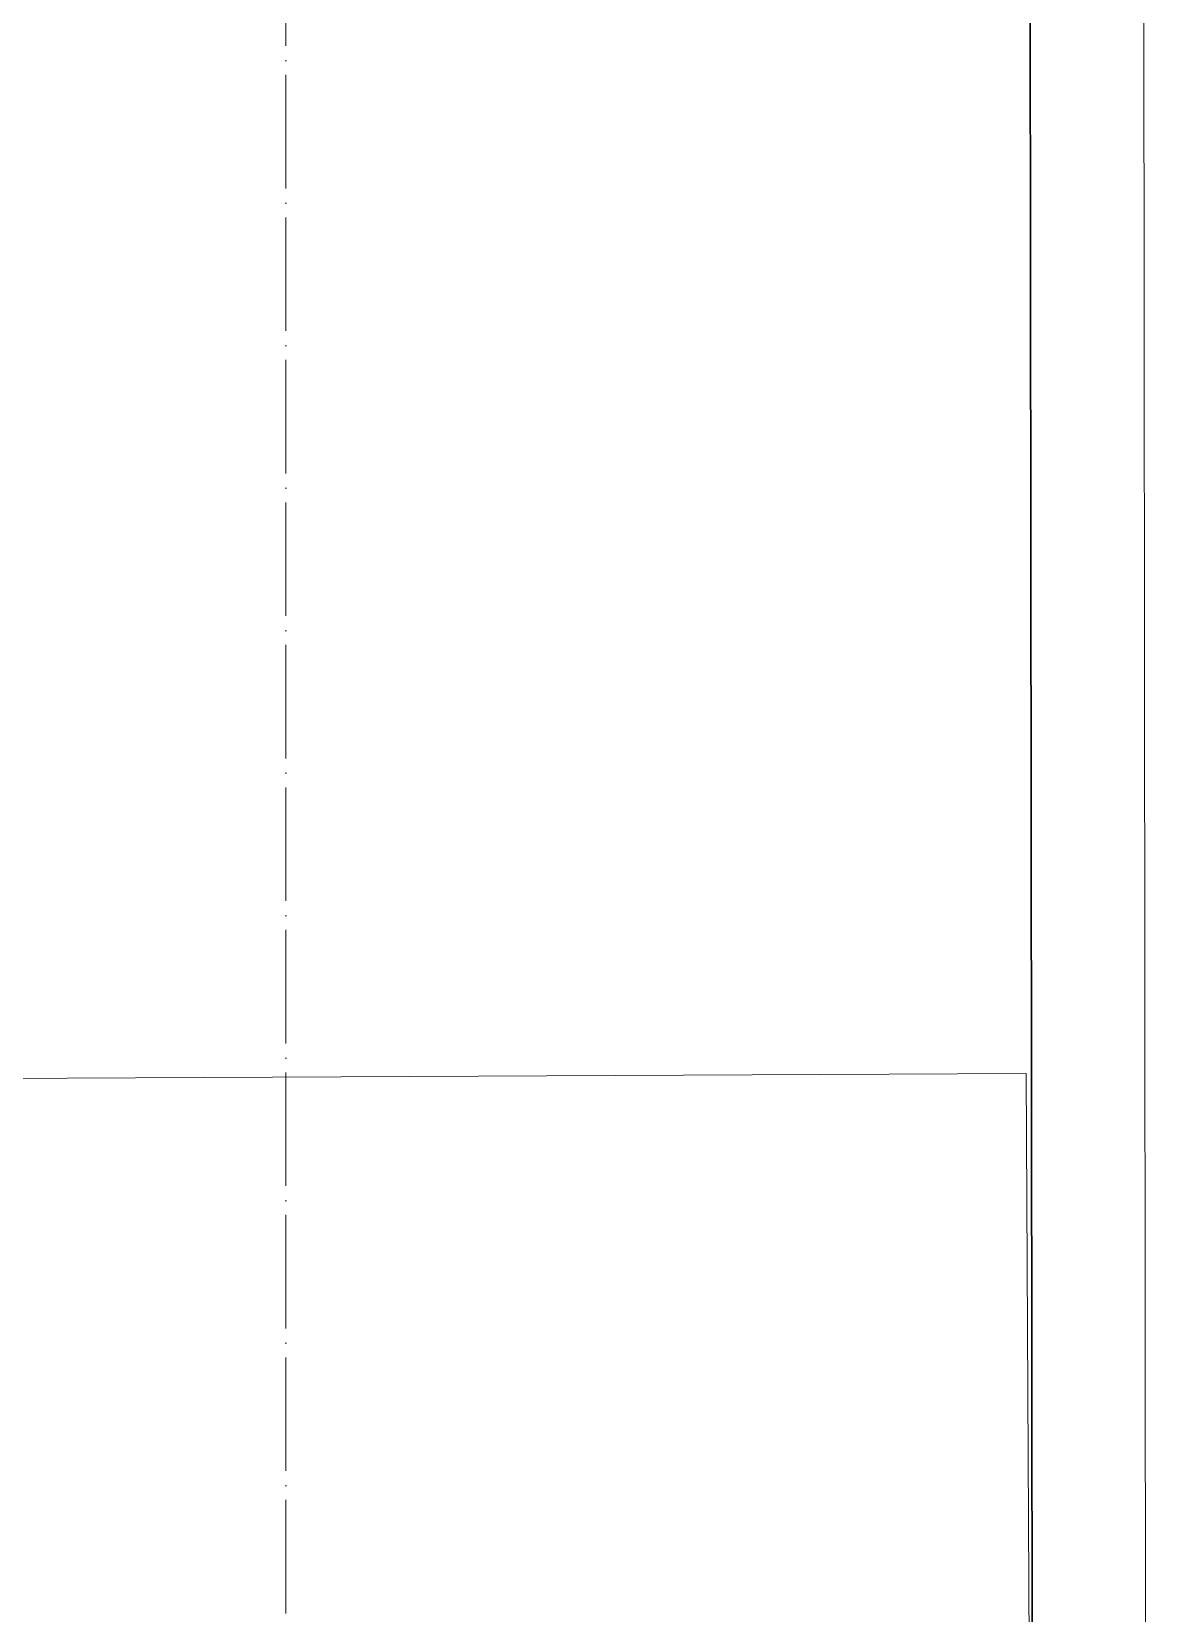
# Model space of a CAD drawing. Header units: millimetres. Extents: x -13069 to 207500, y -71366 to 56785.
# Drawn here: x -45.2 to 151.2, y 8707.4 to 8986 of the extents above; entities that cross this region are included whole.
import ezdxf

# ---------------------------------------------------------------- set-up
doc = ezdxf.new("R2010")
doc.units = ezdxf.units.MM
doc.linetypes.add('ADSK_Линия сетки', pattern=[25, 20, -2.5, 0, -2.5])
for name, color, linetype, lineweight in [('Оси', 7, 'Continuous', 9), ('Стены несущие', 7, 'Continuous', 30), ('Стены отделка', 7, 'Continuous', 30), ('Стены штриховка', 7, 'Continuous', 9)]:
    doc.layers.add(name, color=color, linetype=linetype, lineweight=lineweight)

msp = doc.modelspace()

# ---------------------------------------------------------------- linework, layer by layer
at = {"layer": 'Оси', "linetype": 'ADSK_Линия сетки'}
msp.add_line((-0.435, -6603.62), (-0.435, 44222.998), dxfattribs=at)
at = {"layer": 'Стены несущие'}
msp.add_line((131.258, 8548.171), (126.987, 12283.783), dxfattribs=at)
at = {"layer": 'Стены отделка', "lineweight": 9}
msp.add_line((151.207, 8592.011), (146.987, 12283.806), dxfattribs=at)
at = {"layer": 'Стены штриховка'}
for p, q in [((-249.031, 8800.675), (130.048, 8802.478)), ((130.048, 8802.478), (131.258, 8548.171))]:
    msp.add_line(p, q, dxfattribs=at)

doc.saveas('drawing.dxf')
